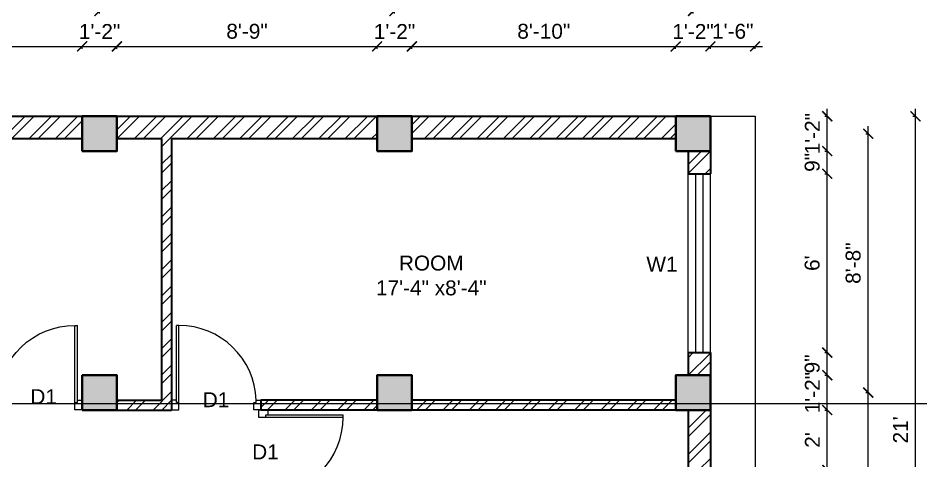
# Model space of a CAD drawing. Header units: inches. Extents: x 122663 to 154153, y 34228 to 39758.
# Drawn here: x 125305.4 to 125669.1, y 37905.3 to 38083.6 of the extents above; entities that cross this region are included whole.
import ezdxf

# ---------------------------------------------------------------- set-up
doc = ezdxf.new("R2010")
doc.units = ezdxf.units.IN
doc.header["$MEASUREMENT"] = 0
doc.header["$PDMODE"] = 35
for name, color, linetype, lineweight in [('Column', 181, 'Continuous', 40), ('Dimension', 130, 'Continuous', 9), ('Hatch', 9, 'Continuous', 9), ('Stairs', 61, 'Continuous', 18), ('TEXT', 255, 'Continuous', 35), ('Walls', 11, 'Continuous', 35), ('Windows', 151, 'Continuous', 15)]:
    doc.layers.add(name, color=color, linetype=linetype, lineweight=lineweight)
doc.styles.get("Standard").update_dxf_attribs({"font": 'arial.ttf'})
doc.dimstyles.get("Standard").update_dxf_attribs({"dimtxt": 6, "dimasz": 4, "dimexe": 0, "dimexo": 6, "dimgap": 3, "dimtad": 1, "dimdec": 0, "dimzin": 0, "dimdsep": 46, "dimlunit": 4, "dimtxsty": 'Standard', "dimblk": 'ARCHTICK', "dimcen": 0.09, "dimdle": 3, "dimclrd": 256, "dimadec": 0, "dimazin": 0, "dimtfac": 1, "dimtdec": 0, "dimtofl": 0, "dimtmove": 0, "dimatfit": 3, "dimfxl": 1, "dimfxlon": 1, "dimtolj": 1, "dimtzin": 0, "dimlwd": -1, "dimarcsym": 0})
pattern_1 = [(45, (31061.1034, -9.399), (-5.30330086, 5.30330086), []), (45, (31064.639, -9.399), (-5.30330086, 5.30330086), [])]

# ---------------------------------------------------------------- blocks, each defined once
blk = doc.blocks.new('colm')
at = {"layer": 'Hatch'}
h = blk.add_hatch(color=256, dxfattribs=at)
h.dxf.hatch_style = 1
h.paths.add_polyline_path([(66705.71, 8319.73), (66705.71, 8307.73), (66717.71, 8307.73), (66717.71, 8319.73)])
at = {"layer": 'Column'}
blk.add_lwpolyline([(66705.71, 8307.73), (66717.71, 8307.73), (66717.71, 8319.73), (66705.71, 8319.73)], close=True, dxfattribs=at)
blk = doc.blocks.new('GFFGS')
at = {"layer": 'Windows'}
for p, q in [((97915.22, 19628.63), (97915.22, 19658.74)), ((97916.19, 19658.74), (97915.22, 19658.74)), ((97916.19, 19627.65), (97916.19, 19658.77)), ((97915.22, 19628.63), (97913.27, 19628.63)), ((97913.27, 19628.63), (97913.27, 19624.73)), ((97915.22, 19627.65), (97915.22, 19628.63)), ((97916.19, 19627.65), (97915.22, 19627.65)), ((97916.19, 19624.73), (97916.19, 19627.65)), ((97946.35, 19624.73), (97946.35, 19627.65)), ((97946.35, 19627.65), (97947.32, 19627.65)), ((97947.32, 19627.65), (97947.32, 19628.63)), ((97947.32, 19628.63), (97949.27, 19628.63)), ((97949.27, 19628.63), (97949.27, 19624.73)), ((97913.27, 19624.73), (97916.19, 19624.73)), ((97949.27, 19624.73), (97946.35, 19624.73))]:
    blk.add_line(p, q, dxfattribs=at)
blk.add_arc((97916.25, 19627.66), 31.08, 1.7801, 90.1235, dxfattribs=at)
blk = doc.blocks.new('_ArchTick')
at = {"color": 0, "linetype": 'ByBlock', "const_width": 0.15}
blk.add_lwpolyline([(-0.5, -0.5), (0.5, 0.5)], dxfattribs=at)
blk = doc.blocks.new('*D1302')
at = {"layer": 'Defpoints', "color": 0, "transparency": 16777216}
for p in [(125584.27, 37925.83), (125631.34, 37925.83), (125584.27, 37901.7)]:
    blk.add_point(p, dxfattribs=at)
at = {"layer": 'Dimension', "transparency": 16777216}
blk.add_line((125631.34, 37898.7), (125631.34, 37928.83), dxfattribs=at)
at = {"layer": 'Dimension', "color": 0, "lineweight": -2, "transparency": 16777216}
for p, q in [((125630.34, 37925.83), (125631.34, 37925.83)), ((125630.34, 37901.7), (125631.34, 37901.7))]:
    blk.add_line(p, q, dxfattribs=at)
at = {"layer": 'Dimension', "transparency": 16777216, "xscale": 4, "yscale": 4, "zscale": 4}
for p, rotation in [((125631.34, 37925.83), 90), ((125631.34, 37901.7), 270)]:
    blk.add_blockref('_ArchTick', p, dxfattribs=dict(at, rotation=rotation))
at = {"layer": 'Dimension', "color": 0, "lineweight": -2, "transparency": 16777216, "insert": (125625.32, 37913.77), "char_height": 6, "attachment_point": 5, "rotation": 90}
blk.add_mtext("\\A1;2'", dxfattribs=at)
blk = doc.blocks.new('*D1303')
at = {"layer": 'Defpoints', "color": 0, "transparency": 16777216}
for p in [(125584.27, 37939.83), (125631.34, 37939.83), (125584.27, 37925.83)]:
    blk.add_point(p, dxfattribs=at)
at = {"layer": 'Dimension', "transparency": 16777216}
blk.add_line((125631.34, 37922.83), (125631.34, 37942.83), dxfattribs=at)
at = {"layer": 'Dimension', "color": 0, "lineweight": -2, "transparency": 16777216}
for p, q in [((125630.34, 37939.83), (125631.34, 37939.83)), ((125630.34, 37925.83), (125631.34, 37925.83))]:
    blk.add_line(p, q, dxfattribs=at)
at = {"layer": 'Dimension', "transparency": 16777216, "xscale": 4, "yscale": 4, "zscale": 4}
for p, rotation in [((125631.34, 37939.83), 90), ((125631.34, 37925.83), 270)]:
    blk.add_blockref('_ArchTick', p, dxfattribs=dict(at, rotation=rotation))
at = {"layer": 'Dimension', "color": 0, "lineweight": -2, "transparency": 16777216, "insert": (125625.32, 37932.83), "char_height": 6, "attachment_point": 5, "rotation": 90}
blk.add_mtext('\\A1;1\'-2"', dxfattribs=at)
blk = doc.blocks.new('*D1304')
at = {"layer": 'Defpoints', "color": 0, "transparency": 16777216}
for p in [(125584.27, 37948.95), (125631.34, 37948.95), (125584.27, 37939.83)]:
    blk.add_point(p, dxfattribs=at)
at = {"layer": 'Dimension', "transparency": 16777216}
blk.add_line((125631.34, 37936.83), (125631.34, 37951.95), dxfattribs=at)
at = {"layer": 'Dimension', "color": 0, "lineweight": -2, "transparency": 16777216}
for p, q in [((125630.34, 37948.95), (125631.34, 37948.95)), ((125630.34, 37939.83), (125631.34, 37939.83))]:
    blk.add_line(p, q, dxfattribs=at)
at = {"layer": 'Dimension', "transparency": 16777216, "xscale": 4, "yscale": 4, "zscale": 4}
for p, rotation in [((125631.34, 37948.95), 90), ((125631.34, 37939.83), 270)]:
    blk.add_blockref('_ArchTick', p, dxfattribs=dict(at, rotation=rotation))
at = {"layer": 'Dimension', "color": 0, "lineweight": -2, "transparency": 16777216, "insert": (125625.27, 37944.39), "char_height": 6, "attachment_point": 5, "rotation": 90}
blk.add_mtext('\\A1;9"', dxfattribs=at)
blk = doc.blocks.new('*D1305')
at = {"layer": 'Defpoints', "color": 0, "transparency": 16777216}
for p in [(125584.27, 38020.95), (125631.34, 38020.95), (125584.27, 37948.95)]:
    blk.add_point(p, dxfattribs=at)
at = {"layer": 'Dimension', "transparency": 16777216}
blk.add_line((125631.34, 37945.95), (125631.34, 38023.95), dxfattribs=at)
at = {"layer": 'Dimension', "color": 0, "lineweight": -2, "transparency": 16777216}
for p, q in [((125630.34, 38020.95), (125631.34, 38020.95)), ((125630.34, 37948.95), (125631.34, 37948.95))]:
    blk.add_line(p, q, dxfattribs=at)
at = {"layer": 'Dimension', "transparency": 16777216, "xscale": 4, "yscale": 4, "zscale": 4}
for p, rotation in [((125631.34, 38020.95), 90), ((125631.34, 37948.95), 270)]:
    blk.add_blockref('_ArchTick', p, dxfattribs=dict(at, rotation=rotation))
at = {"layer": 'Dimension', "color": 0, "lineweight": -2, "transparency": 16777216, "insert": (125625.27, 37984.95), "char_height": 6, "attachment_point": 5, "rotation": 90}
blk.add_mtext("\\A1;6'", dxfattribs=at)
blk = doc.blocks.new('*D1306')
at = {"layer": 'Defpoints', "color": 0, "transparency": 16777216}
for p in [(125584.27, 38030.08), (125631.34, 38030.08), (125584.27, 38020.95)]:
    blk.add_point(p, dxfattribs=at)
at = {"layer": 'Dimension', "transparency": 16777216}
blk.add_line((125631.34, 38017.95), (125631.34, 38033.08), dxfattribs=at)
at = {"layer": 'Dimension', "color": 0, "lineweight": -2, "transparency": 16777216}
for p, q in [((125630.34, 38030.08), (125631.34, 38030.08)), ((125630.34, 38020.95), (125631.34, 38020.95))]:
    blk.add_line(p, q, dxfattribs=at)
at = {"layer": 'Dimension', "transparency": 16777216, "xscale": 4, "yscale": 4, "zscale": 4}
for p, rotation in [((125631.34, 38030.08), 90), ((125631.34, 38020.95), 270)]:
    blk.add_blockref('_ArchTick', p, dxfattribs=dict(at, rotation=rotation))
at = {"layer": 'Dimension', "color": 0, "lineweight": -2, "transparency": 16777216, "insert": (125625.27, 38025.52), "char_height": 6, "attachment_point": 5, "rotation": 90}
blk.add_mtext('\\A1;9"', dxfattribs=at)
blk = doc.blocks.new('*D1307')
at = {"layer": 'Defpoints', "color": 0, "transparency": 16777216}
for p in [(125584.27, 38044.08), (125631.34, 38044.08), (125584.27, 38030.08)]:
    blk.add_point(p, dxfattribs=at)
at = {"layer": 'Dimension', "color": 0, "lineweight": -2, "transparency": 16777216}
for p, q in [((125630.34, 38044.08), (125631.34, 38044.08)), ((125630.34, 38030.08), (125631.34, 38030.08))]:
    blk.add_line(p, q, dxfattribs=at)
at = {"layer": 'Dimension', "transparency": 16777216}
blk.add_line((125631.34, 38027.08), (125631.34, 38047.08), dxfattribs=at)
at = {"layer": 'Dimension', "transparency": 16777216, "xscale": 4, "yscale": 4, "zscale": 4}
for p, rotation in [((125631.34, 38044.08), 90), ((125631.34, 38030.08), 270)]:
    blk.add_blockref('_ArchTick', p, dxfattribs=dict(at, rotation=rotation))
at = {"layer": 'Dimension', "color": 0, "lineweight": -2, "transparency": 16777216, "insert": (125625.32, 38037.08), "char_height": 6, "attachment_point": 5, "rotation": 90}
blk.add_mtext('\\A1;1\'-2"', dxfattribs=at)
blk = doc.blocks.new('*D1308')
at = {"layer": 'Defpoints', "color": 0, "transparency": 16777216}
for p in [(125584.27, 37932.83), (125647.84, 37932.83), (125584.27, 37798.58)]:
    blk.add_point(p, dxfattribs=at)
at = {"layer": 'Dimension', "transparency": 16777216}
blk.add_line((125647.84, 37795.58), (125647.84, 37935.83), dxfattribs=at)
at = {"layer": 'Dimension', "color": 0, "lineweight": -2, "transparency": 16777216}
for p, q in [((125646.84, 37932.83), (125647.84, 37932.83)), ((125646.84, 37798.58), (125647.84, 37798.58))]:
    blk.add_line(p, q, dxfattribs=at)
at = {"layer": 'Dimension', "transparency": 16777216, "xscale": 4, "yscale": 4, "zscale": 4}
for p, rotation in [((125647.84, 37932.83), 90), ((125647.84, 37798.58), 270)]:
    blk.add_blockref('_ArchTick', p, dxfattribs=dict(at, rotation=rotation))
at = {"layer": 'Dimension', "color": 0, "lineweight": -2, "transparency": 16777216, "insert": (125641.83, 37865.7), "char_height": 6, "attachment_point": 5, "rotation": 90}
blk.add_mtext('\\A1;11\'-2"', dxfattribs=at)
blk = doc.blocks.new('*D1309')
at = {"layer": 'Defpoints', "color": 0, "transparency": 16777216}
for p in [(125584.27, 38037.08), (125647.84, 38037.08), (125584.27, 37932.83)]:
    blk.add_point(p, dxfattribs=at)
at = {"layer": 'Dimension', "transparency": 16777216}
blk.add_line((125647.84, 37929.83), (125647.84, 38040.08), dxfattribs=at)
at = {"layer": 'Dimension', "color": 0, "lineweight": -2, "transparency": 16777216}
for p, q in [((125646.84, 38037.08), (125647.84, 38037.08)), ((125646.84, 37932.83), (125647.84, 37932.83))]:
    blk.add_line(p, q, dxfattribs=at)
at = {"layer": 'Dimension', "transparency": 16777216, "xscale": 4, "yscale": 4, "zscale": 4}
for p, rotation in [((125647.84, 38037.08), 90), ((125647.84, 37932.83), 270)]:
    blk.add_blockref('_ArchTick', p, dxfattribs=dict(at, rotation=rotation))
at = {"layer": 'Dimension', "color": 0, "lineweight": -2, "transparency": 16777216, "insert": (125641.77, 37984.95), "char_height": 6, "attachment_point": 5, "rotation": 90}
blk.add_mtext('\\A1;8\'-8"', dxfattribs=at)
blk = doc.blocks.new('*D1310')
at = {"layer": 'Defpoints', "color": 0, "transparency": 16777216}
for p in [(125584.27, 38044.08), (125666.84, 38044.08), (125584.27, 37791.58)]:
    blk.add_point(p, dxfattribs=at)
at = {"layer": 'Dimension', "color": 0, "lineweight": -2, "transparency": 16777216}
for p, q in [((125665.84, 38044.08), (125666.84, 38044.08)), ((125665.84, 37791.58), (125666.84, 37791.58))]:
    blk.add_line(p, q, dxfattribs=at)
at = {"layer": 'Dimension', "transparency": 16777216}
blk.add_line((125666.84, 37788.58), (125666.84, 38047.08), dxfattribs=at)
at = {"layer": 'Dimension', "transparency": 16777216, "xscale": 4, "yscale": 4, "zscale": 4}
for p, rotation in [((125666.84, 38044.08), 90), ((125666.84, 37791.58), 270)]:
    blk.add_blockref('_ArchTick', p, dxfattribs=dict(at, rotation=rotation))
at = {"layer": 'Dimension', "color": 0, "lineweight": -2, "transparency": 16777216, "insert": (125660.83, 37917.83), "char_height": 6, "attachment_point": 5, "rotation": 90}
blk.add_mtext("\\A1;21'", dxfattribs=at)
blk = doc.blocks.new('*D1212')
at = {"layer": 'Defpoints', "color": 0, "transparency": 16777216}
for p in [(125331.27, 38072.2), (125188.27, 38044.08), (125331.27, 38044.08)]:
    blk.add_point(p, dxfattribs=at)
at = {"layer": 'Dimension', "transparency": 16777216}
blk.add_line((125185.27, 38072.2), (125334.27, 38072.2), dxfattribs=at)
at = {"layer": 'Dimension', "color": 0, "lineweight": -2, "transparency": 16777216}
for p, q in [((125188.27, 38071.2), (125188.27, 38072.2)), ((125331.27, 38071.2), (125331.27, 38072.2))]:
    blk.add_line(p, q, dxfattribs=at)
at = {"layer": 'Dimension', "transparency": 16777216, "xscale": 4, "yscale": 4, "zscale": 4, "rotation": 180}
blk.add_blockref('_ArchTick', (125188.27, 38072.2), dxfattribs=at)
at = {"layer": 'Dimension', "transparency": 16777216, "xscale": 4, "yscale": 4, "zscale": 4}
blk.add_blockref('_ArchTick', (125331.27, 38072.2), dxfattribs=at)
at = {"layer": 'Dimension', "color": 0, "lineweight": -2, "transparency": 16777216, "insert": (125259.77, 38078.21), "char_height": 6, "attachment_point": 5}
blk.add_mtext('\\A1;11\'-11"', dxfattribs=at)
blk = doc.blocks.new('*D1213')
at = {"layer": 'Defpoints', "color": 0, "transparency": 16777216}
for p in [(125345.27, 38072.2), (125331.27, 38044.08), (125345.27, 38044.08)]:
    blk.add_point(p, dxfattribs=at)
at = {"layer": 'Dimension', "transparency": 16777216}
blk.add_line((125328.27, 38072.2), (125348.27, 38072.2), dxfattribs=at)
at = {"layer": 'Dimension', "color": 0, "lineweight": -2, "transparency": 16777216}
for p, q in [((125331.27, 38071.2), (125331.27, 38072.2)), ((125345.27, 38071.2), (125345.27, 38072.2))]:
    blk.add_line(p, q, dxfattribs=at)
at = {"layer": 'Dimension', "transparency": 16777216, "xscale": 4, "yscale": 4, "zscale": 4, "rotation": 180}
blk.add_blockref('_ArchTick', (125331.27, 38072.2), dxfattribs=at)
at = {"layer": 'Dimension', "transparency": 16777216, "xscale": 4, "yscale": 4, "zscale": 4}
blk.add_blockref('_ArchTick', (125345.27, 38072.2), dxfattribs=at)
at = {"layer": 'Dimension', "color": 0, "lineweight": -2, "transparency": 16777216, "insert": (125338.27, 38078.21), "char_height": 6, "attachment_point": 5}
blk.add_mtext('\\A1;1\'-2"', dxfattribs=at)
blk = doc.blocks.new('*D1214')
at = {"layer": 'Defpoints', "color": 0, "transparency": 16777216}
for p in [(125450.05, 38072.2), (125345.27, 38044.08), (125450.05, 38044.08)]:
    blk.add_point(p, dxfattribs=at)
at = {"layer": 'Dimension', "transparency": 16777216}
blk.add_line((125342.27, 38072.2), (125453.05, 38072.2), dxfattribs=at)
at = {"layer": 'Dimension', "color": 0, "lineweight": -2, "transparency": 16777216}
for p, q in [((125345.27, 38071.2), (125345.27, 38072.2)), ((125450.05, 38071.2), (125450.05, 38072.2))]:
    blk.add_line(p, q, dxfattribs=at)
at = {"layer": 'Dimension', "transparency": 16777216, "xscale": 4, "yscale": 4, "zscale": 4, "rotation": 180}
blk.add_blockref('_ArchTick', (125345.27, 38072.2), dxfattribs=at)
at = {"layer": 'Dimension', "transparency": 16777216, "xscale": 4, "yscale": 4, "zscale": 4}
blk.add_blockref('_ArchTick', (125450.05, 38072.2), dxfattribs=at)
at = {"layer": 'Dimension', "color": 0, "lineweight": -2, "transparency": 16777216, "insert": (125397.66, 38078.26), "char_height": 6, "attachment_point": 5}
blk.add_mtext('\\A1;8\'-9"', dxfattribs=at)
blk = doc.blocks.new('*D1215')
at = {"layer": 'Defpoints', "color": 0, "transparency": 16777216}
for p in [(125464.05, 38072.2), (125450.05, 38044.08), (125464.05, 38044.08)]:
    blk.add_point(p, dxfattribs=at)
at = {"layer": 'Dimension', "transparency": 16777216}
blk.add_line((125447.05, 38072.2), (125467.05, 38072.2), dxfattribs=at)
at = {"layer": 'Dimension', "color": 0, "lineweight": -2, "transparency": 16777216}
for p, q in [((125450.05, 38071.2), (125450.05, 38072.2)), ((125464.05, 38071.2), (125464.05, 38072.2))]:
    blk.add_line(p, q, dxfattribs=at)
at = {"layer": 'Dimension', "transparency": 16777216, "xscale": 4, "yscale": 4, "zscale": 4, "rotation": 180}
blk.add_blockref('_ArchTick', (125450.05, 38072.2), dxfattribs=at)
at = {"layer": 'Dimension', "transparency": 16777216, "xscale": 4, "yscale": 4, "zscale": 4}
blk.add_blockref('_ArchTick', (125464.05, 38072.2), dxfattribs=at)
at = {"layer": 'Dimension', "color": 0, "lineweight": -2, "transparency": 16777216, "insert": (125457.05, 38078.21), "char_height": 6, "attachment_point": 5}
blk.add_mtext('\\A1;1\'-2"', dxfattribs=at)
blk = doc.blocks.new('*D1216')
at = {"layer": 'Defpoints', "color": 0, "transparency": 16777216}
for p in [(125570.27, 38072.2), (125464.05, 38044.08), (125570.27, 38044.08)]:
    blk.add_point(p, dxfattribs=at)
at = {"layer": 'Dimension', "transparency": 16777216}
blk.add_line((125461.05, 38072.2), (125573.27, 38072.2), dxfattribs=at)
at = {"layer": 'Dimension', "color": 0, "lineweight": -2, "transparency": 16777216}
for p, q in [((125464.05, 38071.2), (125464.05, 38072.2)), ((125570.27, 38071.2), (125570.27, 38072.2))]:
    blk.add_line(p, q, dxfattribs=at)
at = {"layer": 'Dimension', "transparency": 16777216, "xscale": 4, "yscale": 4, "zscale": 4, "rotation": 180}
blk.add_blockref('_ArchTick', (125464.05, 38072.2), dxfattribs=at)
at = {"layer": 'Dimension', "transparency": 16777216, "xscale": 4, "yscale": 4, "zscale": 4}
blk.add_blockref('_ArchTick', (125570.27, 38072.2), dxfattribs=at)
at = {"layer": 'Dimension', "color": 0, "lineweight": -2, "transparency": 16777216, "insert": (125517.16, 38078.26), "char_height": 6, "attachment_point": 5}
blk.add_mtext('\\A1;8\'-10"', dxfattribs=at)
blk = doc.blocks.new('*D1217')
at = {"layer": 'Defpoints', "color": 0, "transparency": 16777216}
for p in [(125584.27, 38072.2), (125570.27, 38044.08), (125584.27, 38044.08)]:
    blk.add_point(p, dxfattribs=at)
at = {"layer": 'Dimension', "transparency": 16777216}
blk.add_line((125567.27, 38072.2), (125587.27, 38072.2), dxfattribs=at)
at = {"layer": 'Dimension', "color": 0, "lineweight": -2, "transparency": 16777216}
for p, q in [((125570.27, 38071.2), (125570.27, 38072.2)), ((125584.27, 38071.2), (125584.27, 38072.2))]:
    blk.add_line(p, q, dxfattribs=at)
at = {"layer": 'Dimension', "transparency": 16777216, "xscale": 4, "yscale": 4, "zscale": 4, "rotation": 180}
blk.add_blockref('_ArchTick', (125570.27, 38072.2), dxfattribs=at)
at = {"layer": 'Dimension', "transparency": 16777216, "xscale": 4, "yscale": 4, "zscale": 4}
blk.add_blockref('_ArchTick', (125584.27, 38072.2), dxfattribs=at)
at = {"layer": 'Dimension', "color": 0, "lineweight": -2, "transparency": 16777216, "insert": (125577.27, 38078.21), "char_height": 6, "attachment_point": 5}
blk.add_mtext('\\A1;1\'-2"', dxfattribs=at)
blk = doc.blocks.new('*D1218')
at = {"layer": 'Defpoints', "color": 0, "transparency": 16777216}
for p in [(125338.27, 38086.46), (125181.27, 38044.08), (125338.27, 38044.08)]:
    blk.add_point(p, dxfattribs=at)
at = {"layer": 'Windows', "transparency": 16777216}
blk.add_line((125178.27, 38086.46), (125341.27, 38086.46), dxfattribs=at)
at = {"layer": 'Windows', "color": 0, "lineweight": -2, "transparency": 16777216}
for p, q in [((125181.27, 38085.46), (125181.27, 38086.46)), ((125338.27, 38085.46), (125338.27, 38086.46))]:
    blk.add_line(p, q, dxfattribs=at)
at = {"layer": 'Windows', "transparency": 16777216, "xscale": 4, "yscale": 4, "zscale": 4, "rotation": 180}
blk.add_blockref('_ArchTick', (125181.27, 38086.46), dxfattribs=at)
at = {"layer": 'Windows', "transparency": 16777216, "xscale": 4, "yscale": 4, "zscale": 4}
blk.add_blockref('_ArchTick', (125338.27, 38086.46), dxfattribs=at)
at = {"layer": 'Windows', "color": 0, "lineweight": -2, "transparency": 16777216, "insert": (125259.77, 38092.52), "char_height": 6, "attachment_point": 5}
blk.add_mtext('\\A1;13\'-1"', dxfattribs=at)
blk = doc.blocks.new('*D1219')
at = {"layer": 'Defpoints', "color": 0, "transparency": 16777216}
for p in [(125457.05, 38086.46), (125338.27, 38044.08), (125457.05, 38044.08)]:
    blk.add_point(p, dxfattribs=at)
at = {"layer": 'Windows', "transparency": 16777216}
blk.add_line((125335.27, 38086.46), (125460.05, 38086.46), dxfattribs=at)
at = {"layer": 'Windows', "color": 0, "lineweight": -2, "transparency": 16777216}
for p, q in [((125338.27, 38085.46), (125338.27, 38086.46)), ((125457.05, 38085.46), (125457.05, 38086.46))]:
    blk.add_line(p, q, dxfattribs=at)
at = {"layer": 'Windows', "transparency": 16777216, "xscale": 4, "yscale": 4, "zscale": 4, "rotation": 180}
blk.add_blockref('_ArchTick', (125338.27, 38086.46), dxfattribs=at)
at = {"layer": 'Windows', "transparency": 16777216, "xscale": 4, "yscale": 4, "zscale": 4}
blk.add_blockref('_ArchTick', (125457.05, 38086.46), dxfattribs=at)
at = {"layer": 'Windows', "color": 0, "lineweight": -2, "transparency": 16777216, "insert": (125397.66, 38092.52), "char_height": 6, "attachment_point": 5}
blk.add_mtext('\\A1;9\'-11"', dxfattribs=at)
blk = doc.blocks.new('*D1220')
at = {"layer": 'Defpoints', "color": 0, "transparency": 16777216}
for p in [(125577.27, 38086.46), (125457.05, 38044.08), (125577.27, 38044.08)]:
    blk.add_point(p, dxfattribs=at)
at = {"layer": 'Dimension', "transparency": 16777216}
blk.add_line((125454.05, 38086.46), (125580.27, 38086.46), dxfattribs=at)
at = {"layer": 'Dimension', "color": 0, "lineweight": -2, "transparency": 16777216}
for p, q in [((125457.05, 38085.46), (125457.05, 38086.46)), ((125577.27, 38085.46), (125577.27, 38086.46))]:
    blk.add_line(p, q, dxfattribs=at)
at = {"layer": 'Dimension', "transparency": 16777216, "xscale": 4, "yscale": 4, "zscale": 4, "rotation": 180}
blk.add_blockref('_ArchTick', (125457.05, 38086.46), dxfattribs=at)
at = {"layer": 'Dimension', "transparency": 16777216, "xscale": 4, "yscale": 4, "zscale": 4}
blk.add_blockref('_ArchTick', (125577.27, 38086.46), dxfattribs=at)
at = {"layer": 'Dimension', "color": 0, "lineweight": -2, "transparency": 16777216, "insert": (125517.16, 38092.52), "char_height": 6, "attachment_point": 5}
blk.add_mtext("\\A1;10'", dxfattribs=at)
blk = doc.blocks.new('*D1152')
at = {"layer": 'Defpoints', "color": 0, "transparency": 16777216}
for p in [(125584.27, 38102.26), (125174.27, 38044.08), (125584.27, 38044.08)]:
    blk.add_point(p, dxfattribs=at)
at = {"layer": 'Dimension', "transparency": 16777216}
blk.add_line((125171.27, 38102.26), (125587.27, 38102.26), dxfattribs=at)
at = {"layer": 'Dimension', "color": 0, "lineweight": -2, "transparency": 16777216}
for p, q in [((125174.27, 38101.26), (125174.27, 38102.26)), ((125584.27, 38101.26), (125584.27, 38102.26))]:
    blk.add_line(p, q, dxfattribs=at)
at = {"layer": 'Dimension', "transparency": 16777216, "xscale": 4, "yscale": 4, "zscale": 4, "rotation": 180}
blk.add_blockref('_ArchTick', (125174.27, 38102.26), dxfattribs=at)
at = {"layer": 'Dimension', "transparency": 16777216, "xscale": 4, "yscale": 4, "zscale": 4}
blk.add_blockref('_ArchTick', (125584.27, 38102.26), dxfattribs=at)
at = {"layer": 'Dimension', "color": 0, "lineweight": -2, "transparency": 16777216, "insert": (125379.27, 38108.32), "char_height": 6, "attachment_point": 5}
blk.add_mtext('\\A1;34\'-2"', dxfattribs=at)
blk = doc.blocks.new('*D1221')
at = {"layer": 'Defpoints', "color": 0, "transparency": 16777216}
for p in [(125602.27, 38072.2), (125584.27, 38044.08), (125602.27, 38044.08)]:
    blk.add_point(p, dxfattribs=at)
at = {"layer": 'Dimension', "transparency": 16777216}
blk.add_line((125581.27, 38072.2), (125605.27, 38072.2), dxfattribs=at)
at = {"layer": 'Dimension', "color": 0, "lineweight": -2, "transparency": 16777216}
for p, q in [((125584.27, 38071.2), (125584.27, 38072.2)), ((125602.27, 38071.2), (125602.27, 38072.2))]:
    blk.add_line(p, q, dxfattribs=at)
at = {"layer": 'Dimension', "transparency": 16777216, "xscale": 4, "yscale": 4, "zscale": 4, "rotation": 180}
blk.add_blockref('_ArchTick', (125584.27, 38072.2), dxfattribs=at)
at = {"layer": 'Dimension', "transparency": 16777216, "xscale": 4, "yscale": 4, "zscale": 4}
blk.add_blockref('_ArchTick', (125602.27, 38072.2), dxfattribs=at)
at = {"layer": 'Dimension', "color": 0, "lineweight": -2, "transparency": 16777216, "insert": (125593.27, 38078.26), "char_height": 6, "attachment_point": 5}
blk.add_mtext('\\A1;1\'-6"', dxfattribs=at)

msp = doc.modelspace()

# ---------------------------------------------------------------- hatches: boundary and pattern name
at = {"layer": 'Hatch'}
h = msp.add_hatch(dxfattribs=at)
h.set_pattern_fill('ANSI32', color=256, scale=20)
h.set_pattern_definition(pattern_1)
h.paths.add_polyline_path([(125331.27, 37791.58), (125188.27, 37791.58), (125188.27, 37800.58), (125331.27, 37800.58)])
h.paths.add_polyline_path([(125450.05, 37791.58), (125345.27, 37791.58), (125345.27, 37800.58), (125402.27, 37800.58), (125402.27, 37878.83), (125375.27, 37878.83), (125375.27, 37882.19), (125375.27, 37882.83), (125402.27, 37882.83), (125402.27, 37889.83), (125406.27, 37889.83), (125406.27, 37800.58), (125450.05, 37800.58)])
h.paths.add_polyline_path([(125570.27, 37791.58), (125464.05, 37791.58), (125464.05, 37800.58), (125570.27, 37800.58)])
h.paths.add_polyline_path([(125584.27, 37805.58), (125575.27, 37805.58), (125575.27, 37829.7), (125584.27, 37829.7)])
h.paths.add_polyline_path([(125584.27, 37907.77), (125575.27, 37907.77), (125575.27, 37925.83), (125584.27, 37925.83)])
h.paths.add_polyline_path([(125584.27, 37901.7), (125575.27, 37901.7), (125575.27, 37907.77), (125584.27, 37907.77)])
h.paths.add_polyline_path([(125584.27, 37939.83), (125575.27, 37939.83), (125575.27, 37948.95), (125584.27, 37948.95)])
h.paths.add_polyline_path([(125570.27, 37925.83), (125464.05, 37925.83), (125464.05, 37929.83), (125570.27, 37929.83)])
h.paths.add_polyline_path([(125450.05, 37925.83), (125403.27, 37925.83), (125403.27, 37929.83), (125450.05, 37929.83)], flags=0)
h.paths.add_polyline_path([(125345.27, 37841.58), (125341.27, 37841.58), (125341.27, 37882.83), (125345.27, 37882.83)])
h.paths.add_polyline_path([(125367.27, 37925.83), (125345.27, 37925.83), (125345.27, 37929.83), (125363.27, 37929.83), (125363.27, 38035.08), (125345.27, 38035.08), (125345.27, 38044.08), (125450.05, 38044.08), (125450.05, 38035.08), (125367.27, 38035.08)])
h.paths.add_polyline_path([(125570.27, 38035.08), (125464.05, 38035.08), (125464.05, 38044.08), (125570.27, 38044.08)])
h.paths.add_polyline_path([(125584.27, 38020.95), (125575.27, 38020.95), (125575.27, 38030.08), (125584.27, 38030.08)])
h.paths.add_polyline_path([(125331.27, 38035.08), (125188.27, 38035.08), (125188.27, 38044.08), (125331.27, 38044.08)])
h.paths.add_polyline_path([(125183.27, 38020.95), (125174.27, 38020.95), (125174.27, 38030.08), (125183.27, 38030.08)])
h.paths.add_polyline_path([(125295.27, 37925.83), (125188.27, 37925.83), (125188.27, 37929.83), (125295.27, 37929.83)])
h.paths.add_polyline_path([(125183.27, 37939.83), (125174.27, 37939.83), (125174.27, 37948.95), (125183.27, 37948.95)])
h.paths.add_polyline_path([(125183.27, 37907.77), (125174.27, 37907.77), (125174.27, 37925.83), (125183.27, 37925.83)])
h.paths.add_polyline_path([(125183.27, 37889.7), (125174.27, 37889.7), (125174.27, 37907.77), (125183.27, 37907.77)])
h.paths.add_polyline_path([(125183.27, 37805.58), (125174.27, 37805.58), (125174.27, 37841.7), (125183.27, 37841.7)])
h = msp.add_hatch(dxfattribs=at)
h.set_pattern_fill('ANSI32', color=256, scale=20)
h.set_pattern_definition(pattern_1)
h.paths.add_polyline_path([(125403.27, 37929.83), (125403.27, 37925.83), (125450.05, 37925.83), (125450.05, 37929.83)])

# ---------------------------------------------------------------- linework, layer by layer
at = {"layer": 'Stairs'}
for p, q in [((125584.27, 38044.08), (125602.27, 38044.08)), ((125602.27, 38044.08), (125602.27, 37791.58))]:
    msp.add_line(p, q, dxfattribs=at)
at = {"layer": 'Walls'}
for p, q in [((125188.27, 38044.08), (125331.27, 38044.08)), ((125345.27, 38044.08), (125450.05, 38044.08)), ((125464.05, 38044.08), (125570.27, 38044.08)), ((125188.27, 38035.08), (125331.27, 38035.08)), ((125345.27, 38035.08), (125363.27, 38035.08)), ((125363.27, 38035.08), (125363.27, 37929.83)), ((125367.27, 38035.08), (125450.05, 38035.08)), ((125367.27, 38035.08), (125367.27, 37925.83)), ((125464.05, 38035.08), (125570.27, 38035.08)), ((125575.27, 38030.08), (125575.27, 38020.95)), ((125584.27, 38030.08), (125584.27, 38020.95)), ((125575.27, 38020.95), (125584.27, 38020.95)), ((125575.27, 37948.95), (125575.27, 37939.83)), ((125575.27, 37948.95), (125584.27, 37948.95)), ((125584.27, 37948.95), (125584.27, 37939.83)), ((125345.27, 37929.83), (125363.27, 37929.83)), ((125450.05, 37929.83), (125403.27, 37929.83)), ((125403.27, 37929.83), (125403.27, 37925.83)), ((125570.27, 37929.83), (125464.05, 37929.83)), ((125345.27, 37925.83), (125367.27, 37925.83)), ((125584.27, 37925.83), (125403.27, 37925.83)), ((125575.27, 37925.83), (125575.27, 37901.7)), ((125584.27, 37925.83), (125584.27, 37901.7))]:
    msp.add_line(p, q, dxfattribs=at)
at = {"layer": 'Windows'}
for p, q in [((125575.27, 37948.95), (125575.27, 38020.95)), ((125578.38, 37948.95), (125578.38, 38020.95)), ((125581.38, 37948.95), (125581.38, 38020.95)), ((125584.27, 37948.95), (125584.27, 38020.95))]:
    msp.add_line(p, q, dxfattribs=at)
msp.add_xline((129885.84, 37928.49), (1, 0), dxfattribs=at)

# ---------------------------------------------------------------- block references
at = {"layer": 'Column', "xscale": 1.166666666668081, "yscale": 1.166666666668081, "zscale": 1.166666666668081}
for p in [(47507.95, 28337.73), (47626.73, 28337.73), (47746.95, 28337.73), (47507.95, 28233.48), (47626.73, 28233.48), (47746.95, 28233.48)]:
    msp.add_blockref('colm', p, dxfattribs=at)
at = {"layer": 'Walls'}
msp.add_blockref('GFFGS', (27454, 18301.15), dxfattribs=at)
at = {"layer": 'Windows', "xscale": -1}
msp.add_blockref('GFFGS', (223244.54, 18301.15), dxfattribs=at)
at = {"layer": 'Windows', "rotation": 270}
msp.add_blockref('GFFGS', (105777.59, 135839.1), dxfattribs=at)

# ---------------------------------------------------------------- texts
at = {"layer": 'TEXT', "char_height": 6}
for s, width, insert, attachment_point in [('\\pi29.7286;ROOM\\P\\pi20.49122;17\'-4" x8\'-4"', 84.2389, (125429.08, 37971.91), 7), ('\\pi3.89757;W1', 18.7269, (125554.58, 37987.55), 1), ('\\pi5.0988;D1', 18.7269, (125305.3, 37934.22), 1), ('\\pi5.0988;D1', 18.7269, (125374.72, 37932.98), 1), ('\\pi5.0988;D1', 18.7269, (125394.63, 37911.97), 1)]:
    msp.add_mtext_dynamic_manual_height_columns(s, width=width, gutter_width=1, heights=[0], dxfattribs=dict(at, insert=insert, attachment_point=attachment_point))

# ---------------------------------------------------------------- dimensions: what is measured, and where the dimension line sits
at = {"layer": 'Dimension', "lineweight": -2}
for base, p1, p2, picture, middle in [((125584.27, 38102.26), (125174.27, 38044.08), (125584.27, 38044.08), '*D1152', (125379.27, 38108.32)), ((125577.27, 38086.46), (125457.05, 38044.08), (125577.27, 38044.08), '*D1220', (125517.16, 38092.52)), ((125331.27, 38072.2), (125188.27, 38044.08), (125331.27, 38044.08), '*D1212', (125259.77, 38078.21)), ((125450.05, 38072.2), (125345.27, 38044.08), (125450.05, 38044.08), '*D1214', (125397.66, 38078.26)), ((125570.27, 38072.2), (125464.05, 38044.08), (125570.27, 38044.08), '*D1216', (125517.16, 38078.26))]:
    dim = msp.add_linear_dim(base=base, p1=p1, p2=p2, dimstyle='Standard', override={"dimtmove": 1}, dxfattribs=at)
    dim.commit()
    dim.dimension.update_dxf_attribs({"geometry": picture, "text_midpoint": middle})
for base, p1, p2, picture, middle in [((125345.27, 38072.2), (125331.27, 38044.08), (125345.27, 38044.08), '*D1213', (125338.27, 38072.2)), ((125464.05, 38072.2), (125450.05, 38044.08), (125464.05, 38044.08), '*D1215', (125457.05, 38072.2)), ((125584.27, 38072.2), (125570.27, 38044.08), (125584.27, 38044.08), '*D1217', (125577.27, 38072.2)), ((125602.27, 38072.2), (125584.27, 38044.08), (125602.27, 38044.08), '*D1221', (125593.27, 38072.2))]:
    dim = msp.add_linear_dim(base=base, p1=p1, p2=p2, dimstyle='Standard', override={"dimtmove": 1}, dxfattribs=at)
    dim.commit()
    dim.dimension.update_dxf_attribs({"geometry": picture, "text_midpoint": middle, "dimtype": 160})
for base, p1, p2, picture, middle in [((125631.34, 38044.08), (125584.27, 38030.08), (125584.27, 38044.08), '*D1307', (125631.34, 38037.08)), ((125631.34, 38030.08), (125584.27, 38020.95), (125584.27, 38030.08), '*D1306', (125631.34, 38025.52)), ((125631.34, 37948.95), (125584.27, 37939.83), (125584.27, 37948.95), '*D1304', (125631.34, 37944.39)), ((125631.34, 37939.83), (125584.27, 37925.83), (125584.27, 37939.83), '*D1303', (125631.34, 37932.83))]:
    dim = msp.add_linear_dim(base=base, p1=p1, p2=p2, angle=270, dimstyle='Standard', override={"dimtmove": 1}, dxfattribs=at)
    dim.commit()
    dim.dimension.update_dxf_attribs({"geometry": picture, "text_midpoint": middle, "dimtype": 160})
for base, p1, p2, picture, middle in [((125666.8379, 38044.0773), (125584.2694, 37791.5797), (125584.2694, 38044.0773), '*D1310', (125660.8257, 37917.8285)), ((125647.84, 38037.08), (125584.27, 37932.83), (125584.27, 38037.08), '*D1309', (125641.77, 37984.95)), ((125631.34, 38020.95), (125584.27, 37948.95), (125584.27, 38020.95), '*D1305', (125625.27, 37984.95)), ((125647.84, 37932.83), (125584.27, 37798.58), (125584.27, 37932.83), '*D1308', (125641.83, 37865.7)), ((125631.34, 37925.83), (125584.27, 37901.7), (125584.27, 37925.83), '*D1302', (125625.32, 37913.77))]:
    dim = msp.add_linear_dim(base=base, p1=p1, p2=p2, angle=270, dimstyle='Standard', override={"dimtmove": 1}, dxfattribs=at)
    dim.commit()
    dim.dimension.update_dxf_attribs({"geometry": picture, "text_midpoint": middle})
at = {"layer": 'Windows', "lineweight": -2}
dim = msp.add_linear_dim(base=(125338.27, 38086.46), p1=(125181.27, 38044.08), p2=(125338.27, 38044.08), dimstyle='Standard', dxfattribs=at)
dim.commit()
dim.dimension.update_dxf_attribs({"geometry": '*D1218', "text_midpoint": (125259.77, 38092.52)})
dim = msp.add_linear_dim(base=(125457.05, 38086.46), p1=(125338.27, 38044.08), p2=(125457.05, 38044.08), dimstyle='Standard', override={"dimtmove": 1}, dxfattribs=at)
dim.commit()
dim.dimension.update_dxf_attribs({"geometry": '*D1219', "text_midpoint": (125397.66, 38092.52)})

doc.saveas('drawing.dxf')
